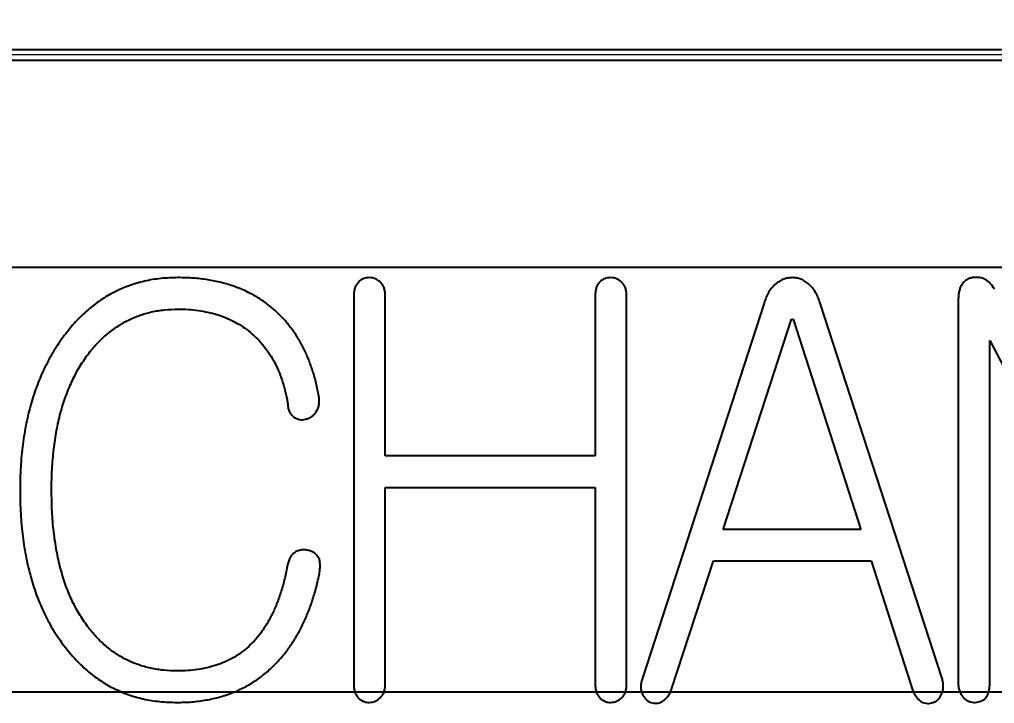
# Model space of a CAD drawing. Header units: inches. Extents: x 0 to 23821, y 0 to 11279.
# Drawn here: x 17479.52 to 17488.69, y 6149.27 to 6155.71 of the extents above; entities that cross this region are included whole.
import ezdxf

# ---------------------------------------------------------------- set-up
doc = ezdxf.new("R2010")
doc.units = ezdxf.units.IN
doc.header["$LTSCALE"] = 10
doc.header["$MEASUREMENT"] = 0
doc.layers.get('Defpoints').update_dxf_attribs({"color": 8})
doc.styles.add('SCI', font='')
doc.styles.get('SCI').set_extended_font_data('Gulim')
doc.dimstyles.new('SCH', dxfattribs={"dimtxt": 2.5, "dimasz": 2, "dimexe": 1.25, "dimexo": 0.625, "dimtad": 1, "dimdec": 8, "dimtxsty": 'SCI', "dimcen": 2.5, "dimclrd": 4, "dimclre": 4, "dimclrt": 7, "dimadec": 8, "dimazin": 2, "dimtfac": 1, "dimtdec": 8, "dimtmove": 0, "dimatfit": 3, "dimfxl": 1, "dimarcsym": 0})

# ---------------------------------------------------------------- blocks, each defined once
blk = doc.blocks.new('A$C264124D8')
at = {"ltscale": 3}
for p, q in [((-11, 4), (11, 4)), ((-11, 0), (11, 0))]:
    blk.add_line(p, q, dxfattribs=at)
blk = doc.blocks.new('*D1603')
at = {"color": 4, "lineweight": -2, "transparency": 16777216}
for p, q in [((17467.7839, 6156.6278), (17467.7839, 6184.6918)), ((17498.7839, 6156.6278), (17498.7839, 6184.6918)), ((17470.7839, 6182.1918), (17495.7839, 6182.1918))]:
    blk.add_line(p, q, dxfattribs=at)
at = {"color": 4, "transparency": 16777216}
for points in [[(17470.7839, 6182.6918), (17470.7839, 6181.6918), (17467.7839, 6182.1918)], [(17495.7839, 6182.6918), (17495.7839, 6181.6918), (17498.7839, 6182.1918)]]:
    blk.add_solid(points, dxfattribs=at)
at = {"layer": 'Defpoints', "color": 0, "transparency": 16777216}
for p in [(17498.7839, 6182.1918), (17467.7839, 6155.3778), (17498.7839, 6155.3778)]:
    blk.add_point(p, dxfattribs=at)
at = {"color": 7, "transparency": 16777216, "insert": (17483.2839, 6186.0117), "char_height": 5, "attachment_point": 5, "style": 'SCI'}
blk.add_mtext('31', dxfattribs=at)
blk = doc.blocks.new('*D1605')
at = {"color": 4, "lineweight": -2, "transparency": 16777216}
for p, q in [((17472.2839, 6154.6278), (17472.2839, 6175.1963)), ((17494.2839, 6154.6278), (17494.2839, 6175.1963)), ((17475.2839, 6172.6963), (17491.2839, 6172.6963))]:
    blk.add_line(p, q, dxfattribs=at)
at = {"color": 4, "transparency": 16777216}
for points in [[(17475.2839, 6173.1963), (17475.2839, 6172.1963), (17472.2839, 6172.6963)], [(17491.2839, 6173.1963), (17491.2839, 6172.1963), (17494.2839, 6172.6963)]]:
    blk.add_solid(points, dxfattribs=at)
at = {"layer": 'Defpoints', "color": 0, "transparency": 16777216}
for p in [(17494.2839, 6172.6963), (17472.2839, 6153.3778), (17494.2839, 6153.3778)]:
    blk.add_point(p, dxfattribs=at)
at = {"color": 7, "transparency": 16777216, "insert": (17483.2839, 6176.4529), "char_height": 5, "attachment_point": 5, "style": 'SCI'}
blk.add_mtext('22', dxfattribs=at)
blk = doc.blocks.new('*D1606')
at = {"color": 4, "lineweight": -2, "transparency": 16777216}
for p, q in [((17494.2839, 6154.6278), (17494.2839, 6175.1963)), ((17498.7839, 6156.6278), (17498.7839, 6175.1963)), ((17491.2839, 6172.6963), (17488.2839, 6172.6963)), ((17494.2839, 6172.6963), (17498.7839, 6172.6963)), ((17501.7839, 6172.6963), (17516.718, 6172.6963))]:
    blk.add_line(p, q, dxfattribs=at)
at = {"color": 4, "transparency": 16777216}
for points in [[(17491.2839, 6173.1963), (17491.2839, 6172.1963), (17494.2839, 6172.6963)], [(17501.7839, 6173.1963), (17501.7839, 6172.1963), (17498.7839, 6172.6963)]]:
    blk.add_solid(points, dxfattribs=at)
at = {"layer": 'Defpoints', "color": 0, "transparency": 16777216}
for p in [(17498.7839, 6172.6963), (17498.7839, 6155.3778), (17494.2839, 6153.3778)]:
    blk.add_point(p, dxfattribs=at)
at = {"color": 7, "transparency": 16777216, "insert": (17510.751, 6176.8224), "char_height": 5, "attachment_point": 5, "style": 'SCI'}
blk.add_mtext('4,5', dxfattribs=at)

msp = doc.modelspace()

# ---------------------------------------------------------------- linework, layer by layer
for p, q in [((17467.73390726, 6155.42782186), (17498.83390674, 6155.42782186)), ((17467.83390709, 6155.32782203), (17498.73390691, 6155.32782203)), ((17482.66089616, 6153.10775996), (17482.66089616, 6149.44495116)), ((17482.95719248, 6151.6000437), (17482.95719248, 6153.11084636)), ((17484.93250112, 6153.11084636), (17484.93250112, 6151.6000437)), ((17485.22879744, 6149.44495116), (17485.22879744, 6153.10775996)), ((17486.5223159, 6153.03985862), (17485.37879741, 6149.50822288)), ((17488.19824182, 6149.50359328), (17487.05009361, 6153.03908702)), ((17488.34978523, 6153.07149425), (17488.34978523, 6149.46578461)), ((17486.13805663, 6150.9086857), (17486.78157515, 6152.88785234)), ((17486.78157515, 6152.88785234), (17486.7954642, 6152.88785234)), ((17486.7954642, 6152.88785234), (17487.43435288, 6150.9086857)), ((17488.64608131, 6149.45112396), (17488.64608131, 6152.68569202)), ((17488.64608131, 6152.68569202), (17490.17694559, 6149.77365494)), ((17484.93250112, 6151.6000437), (17482.95719248, 6151.6000437)), ((17482.95719248, 6149.44803756), (17482.95719248, 6151.30374762)), ((17482.95719248, 6151.30374762), (17484.93250112, 6151.30374762)), ((17484.93250112, 6151.30374762), (17484.93250112, 6149.44803756)), ((17487.43435288, 6150.9086857), (17486.13805663, 6150.9086857)), ((17485.65194559, 6149.40328448), (17486.04546407, 6150.61238938)), ((17486.04546407, 6150.61238938), (17487.53157527, 6150.61238938)), ((17487.53157527, 6150.61238938), (17487.92046415, 6149.39865488))]:
    msp.add_line(p, q)
at = {"color": 30, "linetype": 'Continuous', "lineweight": 0}
msp.add_line((17498.783907, 6155.37782156), (17467.783907, 6155.37782156), dxfattribs=at)
for points, knots in [([(17481.00626655, 6153.27905613), (17480.95240197, 6153.27750413), (17480.84662151, 6153.27445627), (17480.6920531, 6153.24809455), (17480.54499679, 6153.20625108), (17480.40675221, 6153.14462598), (17480.27511086, 6153.06877253), (17480.15386786, 6152.97252942), (17480.0379417, 6152.8624657), (17479.97102841, 6152.77714677), (17479.93682211, 6152.73353144)], [0, 0, 0, 0, 0.1293578779, 0.2540358578, 0.3756990897, 0.4958170381, 0.6168758848, 0.7397685034, 0.866968764, 1, 1, 1, 1]), ([(17481.95071099, 6152.94186477), (17481.92062904, 6152.96873991), (17481.86062474, 6153.02234758), (17481.7608729, 6153.09152907), (17481.65309567, 6153.14908633), (17481.53830517, 6153.19746309), (17481.41591296, 6153.23426294), (17481.2860079, 6153.26052849), (17481.14861245, 6153.27589065), (17481.05440206, 6153.2779857), (17481.00626655, 6153.27905613)], [0, 0, 0, 0, 0.1175922638, 0.2345605643, 0.3530612398, 0.4734517118, 0.5973447804, 0.7252110684, 0.8596003464, 1, 1, 1, 1]), ([(17482.70410606, 6153.23738947), (17482.69758941, 6153.22912884), (17482.6842129, 6153.21217253), (17482.67021206, 6153.18143485), (17482.66286107, 6153.14591062), (17482.66157347, 6153.12091025), (17482.66089618, 6153.10775984)], [0, 0, 0, 0, 0.2254235194, 0.462719451, 0.7173858071, 1, 1, 1, 1]), ([(17482.80904433, 6153.27905613), (17482.79894628, 6153.27873367), (17482.779451, 6153.27811113), (17482.75149294, 6153.26969165), (17482.72558851, 6153.25693936), (17482.7113001, 6153.24393634), (17482.70410606, 6153.23738947)], [0, 0, 0, 0, 0.26028180873, 0.50249960011, 0.74951424906, 1, 1, 1, 1]), ([(17482.90935297, 6153.23816107), (17482.89462614, 6153.25018552), (17482.86535915, 6153.27408199), (17482.82773594, 6153.27740515), (17482.80904433, 6153.27905613)], [0, 0, 0, 0, 0.50318934001, 1, 1, 1, 1]), ([(17482.95719248, 6153.11084626), (17482.95659045, 6153.12375554), (17482.95544408, 6153.14833732), (17482.94699886, 6153.18341837), (17482.93173763, 6153.21399633), (17482.91669986, 6153.23022994), (17482.90935297, 6153.23816107)], [0, 0, 0, 0, 0.2768015082, 0.5270838903, 0.7689510007, 1, 1, 1, 1]), ([(17484.97571099, 6153.23816107), (17484.9691701, 6153.23017487), (17484.95560536, 6153.21361281), (17484.94199399, 6153.18317618), (17484.93442403, 6153.1482503), (17484.93316429, 6153.12374613), (17484.93250112, 6153.11084626)], [0, 0, 0, 0, 0.2244224793, 0.4654155469, 0.7185756427, 1, 1, 1, 1]), ([(17485.08064927, 6153.27905613), (17485.07055346, 6153.27873093), (17485.05106251, 6153.2781031), (17485.0230735, 6153.26972142), (17484.99743374, 6153.25689732), (17484.98294488, 6153.24440042), (17484.97571099, 6153.23816107)], [0, 0, 0, 0, 0.2613767602, 0.5046135116, 0.7526672998, 1, 1, 1, 1]), ([(17485.18095791, 6153.23738947), (17485.16626951, 6153.24973611), (17485.13719057, 6153.27417903), (17485.09936723, 6153.27744157), (17485.08064927, 6153.27905613)], [0, 0, 0, 0, 0.5051213102, 1, 1, 1, 1]), ([(17485.22879741, 6153.10775984), (17485.22818077, 6153.12091864), (17485.22700572, 6153.1459934), (17485.21879384, 6153.18168658), (17485.20312483, 6153.21253326), (17485.18827871, 6153.22918051), (17485.18095791, 6153.23738947)], [0, 0, 0, 0, 0.278102526, 0.5299385946, 0.7682071626, 1, 1, 1, 1]), ([(17486.63342704, 6153.22195737), (17486.6214427, 6153.21075376), (17486.59691448, 6153.18782347), (17486.56683235, 6153.14498719), (17486.54124791, 6153.09534743), (17486.52878808, 6153.0588282), (17486.52231593, 6153.0398586)], [0, 0, 0, 0, 0.22721086911, 0.46502973608, 0.72211428255, 1, 1, 1, 1]), ([(17486.79083445, 6153.27905613), (17486.77665064, 6153.27816032), (17486.74845142, 6153.27637933), (17486.70690879, 6153.26678715), (17486.66857072, 6153.24724903), (17486.64530154, 6153.23050302), (17486.63342704, 6153.22195737)], [0, 0, 0, 0, 0.24964740101, 0.49633054571, 0.74297226936, 1, 1, 1, 1]), ([(17486.9389826, 6153.22195737), (17486.92735396, 6153.23047824), (17486.90477373, 6153.24702386), (17486.86831316, 6153.26646267), (17486.82966401, 6153.276352), (17486.80373948, 6153.27815741), (17486.79083445, 6153.27905613)], [0, 0, 0, 0, 0.2671504581, 0.5187464388, 0.7604358707, 1, 1, 1, 1]), ([(17487.05009371, 6153.039087), (17487.04363603, 6153.05806691), (17487.03120406, 6153.09460598), (17487.00533062, 6153.14429479), (17486.97575524, 6153.18775567), (17486.9510019, 6153.21077839), (17486.9389826, 6153.22195737)], [0, 0, 0, 0, 0.2770812333, 0.5334215154, 0.7734469104, 1, 1, 1, 1]), ([(17488.48481593, 6153.27905613), (17488.47414022, 6153.27635563), (17488.45340625, 6153.27111082), (17488.42523107, 6153.25704818), (17488.40144384, 6153.23820664), (17488.38237968, 6153.21411074), (17488.36795691, 6153.18513243), (17488.35703725, 6153.15163755), (17488.3511294, 6153.11310751), (17488.35025099, 6153.08591678), (17488.34978507, 6153.0714944)], [0, 0, 0, 0, 0.1212428793, 0.2354734416, 0.3445089582, 0.4535444749, 0.5715895462, 0.6999323324, 0.8408395597, 1, 1, 1, 1]), ([(17488.69083445, 6153.16948823), (17488.67849106, 6153.18884016), (17488.65535995, 6153.22510504), (17488.60592811, 6153.26507152), (17488.54670792, 6153.28401487), (17488.50599954, 6153.28075335), (17488.48481593, 6153.27905613)], [0, 0, 0, 0, 0.2740967552, 0.5136482962, 0.7469148941, 1, 1, 1, 1]), ([(17480.15672951, 6152.55297589), (17480.18427309, 6152.58733168), (17480.23812386, 6152.6545011), (17480.33001844, 6152.7421838), (17480.42817007, 6152.81603272), (17480.53183419, 6152.87773371), (17480.64214284, 6152.92500875), (17480.75855414, 6152.95825553), (17480.88105471, 6152.97879604), (17480.96503326, 6152.98142216), (17481.00780976, 6152.98275984)], [0, 0, 0, 0, 0.133244915, 0.2605086765, 0.3834263853, 0.5045940741, 0.6249780507, 0.7457771239, 0.8705054439, 1, 1, 1, 1]), ([(17481.00780976, 6152.98275984), (17481.04050451, 6152.98227171), (17481.10451311, 6152.98131606), (17481.1983442, 6152.97074437), (17481.28790351, 6152.95488637), (17481.37325931, 6152.93227728), (17481.4546216, 6152.90411086), (17481.53109045, 6152.86820694), (17481.60381575, 6152.82667429), (17481.64830371, 6152.79342088), (17481.6706184, 6152.77674132)], [0, 0, 0, 0, 0.1386145543, 0.271374583, 0.3999773572, 0.5240779131, 0.6455273636, 0.7646168104, 0.8819342637, 1, 1, 1, 1]), ([(17482.33497025, 6152.14788329), (17482.3276258, 6152.18840278), (17482.31314473, 6152.26829505), (17482.28101019, 6152.38359746), (17482.24341435, 6152.49273673), (17482.19925452, 6152.59562898), (17482.14778113, 6152.69204148), (17482.08858167, 6152.78168568), (17482.02403124, 6152.86598521), (17481.97513559, 6152.91658761), (17481.95071099, 6152.94186477)], [0, 0, 0, 0, 0.1376646011, 0.271433336, 0.3998420736, 0.5235277031, 0.6455296369, 0.7648266902, 0.8825250508, 1, 1, 1, 1]), ([(17481.6706184, 6152.77674132), (17481.69423521, 6152.75718844), (17481.74142384, 6152.71811994), (17481.80396455, 6152.65018232), (17481.85981541, 6152.57557457), (17481.90918869, 6152.49408164), (17481.95283697, 6152.40607013), (17481.98778679, 6152.31034106), (17482.01750733, 6152.20828439), (17482.03150578, 6152.13721026), (17482.03867396, 6152.10081539)], [0, 0, 0, 0, 0.1166718338, 0.2331213648, 0.3506782062, 0.4711421062, 0.5955680001, 0.724214585, 0.8587788044, 1, 1, 1, 1]), ([(17479.93682211, 6152.73353144), (17479.90309686, 6152.68636629), (17479.83526425, 6152.59150159), (17479.75199424, 6152.43537296), (17479.67969895, 6152.26990951), (17479.62112349, 6152.09294344), (17479.57572783, 6151.90502681), (17479.54401823, 6151.70609087), (17479.52301788, 6151.49632746), (17479.52112526, 6151.35266922), (17479.52015544, 6151.27905613)], [0, 0, 0, 0, 0.112865609, 0.2270100514, 0.3439410349, 0.4643792177, 0.5896918393, 0.7201908083, 0.8566206947, 1, 1, 1, 1]), ([(17479.81645174, 6151.27905613), (17479.81741047, 6151.34493758), (17479.81927856, 6151.47330828), (17479.8360252, 6151.66035137), (17479.86163846, 6151.83678528), (17479.898451, 6152.00222397), (17479.94622208, 6152.15667542), (17480.00504134, 6152.29998223), (17480.07377719, 6152.43285112), (17480.12938603, 6152.51337929), (17480.15672951, 6152.55297589)], [0, 0, 0, 0, 0.147397055, 0.2872047104, 0.4198822227, 0.5461112057, 0.6660767271, 0.7811890902, 0.8924082262, 1, 1, 1, 1]), ([(17482.30564927, 6152.01285243), (17482.31138144, 6152.02323859), (17482.32274084, 6152.04382073), (17482.33390158, 6152.07741551), (17482.33755804, 6152.11260817), (17482.33583766, 6152.1360593), (17482.33497025, 6152.14788329)], [0, 0, 0, 0, 0.2522636755, 0.4999081746, 0.7478552327, 1, 1, 1, 1]), ([(17482.03867396, 6152.10081539), (17482.03939414, 6152.08633724), (17482.04075479, 6152.05898338), (17482.05137339, 6152.02098445), (17482.07033743, 6151.98899192), (17482.08882288, 6151.97404655), (17482.09808754, 6151.96655613)], [0, 0, 0, 0, 0.2839151731, 0.5364064387, 0.7676531527, 1, 1, 1, 1]), ([(17482.09808754, 6151.96655613), (17482.10637999, 6151.96127264), (17482.1224545, 6151.95103084), (17482.14967331, 6151.94243656), (17482.17828196, 6151.93965368), (17482.19715206, 6151.94365778), (17482.20688383, 6151.9457228)], [0, 0, 0, 0, 0.25657961, 0.4973669163, 0.7407797069, 1, 1, 1, 1]), ([(17482.20688383, 6151.9457228), (17482.21705769, 6151.94870261), (17482.23708738, 6151.95456909), (17482.26399706, 6151.96936199), (17482.28769593, 6151.98846333), (17482.29955351, 6152.00457152), (17482.30564927, 6152.01285243)], [0, 0, 0, 0, 0.2595272488, 0.5109422586, 0.7485849902, 1, 1, 1, 1]), ([(17479.52015544, 6151.27905613), (17479.52109134, 6151.2038955), (17479.52291544, 6151.05740486), (17479.54430141, 6150.84389825), (17479.57446557, 6150.64190342), (17479.62059063, 6150.45248281), (17479.67773323, 6150.27433726), (17479.75053201, 6150.10927953), (17479.83249022, 6149.95372132), (17479.90020029, 6149.86013147), (17479.93373569, 6149.81377835)], [0, 0, 0, 0, 0.1454410474, 0.2834695565, 0.4150147983, 0.5404873094, 0.6604654605, 0.7766424749, 0.8893756375, 1, 1, 1, 1]), ([(17480.1551863, 6149.99510551), (17480.12777577, 6150.03414675), (17480.07210657, 6150.11343721), (17480.00436803, 6150.24542237), (17479.94474485, 6150.38799508), (17479.89885234, 6150.54351282), (17479.86158376, 6150.7105327), (17479.83474315, 6150.88943344), (17479.81960609, 6151.08048927), (17479.81752264, 6151.21164241), (17479.81645174, 6151.27905613)], [0, 0, 0, 0, 0.1058551214, 0.2149855651, 0.3287298529, 0.4487444846, 0.574610149, 0.7086646247, 0.8502513751, 1, 1, 1, 1]), ([(17482.11274803, 6150.6957228), (17482.10331911, 6150.68896756), (17482.08459123, 6150.6755502), (17482.0635642, 6150.64679736), (17482.04667943, 6150.61332061), (17482.0414257, 6150.58789695), (17482.03867396, 6150.57458082)], [0, 0, 0, 0, 0.2365136923, 0.46976742338, 0.72228060901, 1, 1, 1, 1]), ([(17482.23157519, 6150.7111549), (17482.22106914, 6150.71307223), (17482.2006716, 6150.71679474), (17482.16971409, 6150.71603987), (17482.14002491, 6150.70910953), (17482.12186688, 6150.70019808), (17482.11274803, 6150.6957228)], [0, 0, 0, 0, 0.2607784174, 0.5063023457, 0.7520681299, 1, 1, 1, 1]), ([(17482.33497025, 6150.63708082), (17482.3289929, 6150.64647567), (17482.31730253, 6150.66484992), (17482.29205181, 6150.68558707), (17482.26409242, 6150.70292271), (17482.24260566, 6150.70836238), (17482.23157519, 6150.7111549)], [0, 0, 0, 0, 0.2533605996, 0.4955173424, 0.741018262, 1, 1, 1, 1]), ([(17482.03867396, 6150.57458082), (17482.03001853, 6150.53122835), (17482.01319771, 6150.44697786), (17481.97864262, 6150.32630293), (17481.93994584, 6150.21441042), (17481.89467984, 6150.11153647), (17481.8445143, 6150.01721802), (17481.78658905, 6149.9327902), (17481.72466621, 6149.8562061), (17481.67757482, 6149.8122489), (17481.6544147, 6149.79063021)], [0, 0, 0, 0, 0.1490884674, 0.2897361048, 0.4231131136, 0.5482231723, 0.6685848984, 0.7829051589, 0.8932301061, 1, 1, 1, 1]), ([(17482.33497025, 6150.47967342), (17482.33759837, 6150.49481123), (17482.34260804, 6150.52366669), (17482.3448766, 6150.56529562), (17482.34319325, 6150.60301994), (17482.33762735, 6150.62607475), (17482.33497025, 6150.63708082)], [0, 0, 0, 0, 0.2900148171, 0.5528213547, 0.7865226103, 1, 1, 1, 1]), ([(17481.92987766, 6149.64788329), (17481.95408319, 6149.67392115), (17482.0029668, 6149.72650521), (17482.06692812, 6149.81453939), (17482.12699998, 6149.90790921), (17482.18000467, 6150.0088602), (17482.22808442, 6150.11653982), (17482.27016896, 6150.2312912), (17482.30688189, 6150.35284001), (17482.32548442, 6150.43684), (17482.33497025, 6150.47967342)], [0, 0, 0, 0, 0.1136725966, 0.229564441, 0.3476137426, 0.4687531731, 0.5940276012, 0.7247561596, 0.8596472021, 1, 1, 1, 1]), ([(17481.00086532, 6149.57535243), (17480.95758564, 6149.57674837), (17480.87315509, 6149.57947158), (17480.74951384, 6149.59900679), (17480.63307275, 6149.63224376), (17480.52265967, 6149.67801877), (17480.4198953, 6149.73774973), (17480.32383176, 6149.81082654), (17480.233931, 6149.89608156), (17480.18169475, 6149.9617703), (17480.1551863, 6149.99510551)], [0, 0, 0, 0, 0.1322737423, 0.2580413264, 0.3814797944, 0.5016500739, 0.6224769704, 0.7437124466, 0.8699411865, 1, 1, 1, 1]), ([(17479.93373569, 6149.81377835), (17479.96753205, 6149.7712944), (17480.03385767, 6149.68791932), (17480.14739793, 6149.57893607), (17480.26864138, 6149.48598254), (17480.39814393, 6149.40988247), (17480.53601083, 6149.3506011), (17480.68225492, 6149.30901017), (17480.83667549, 6149.28390263), (17480.94238574, 6149.28069178), (17480.99623569, 6149.27905613)], [0, 0, 0, 0, 0.1315711072, 0.2582092824, 0.3806272856, 0.5014384148, 0.6216228055, 0.7436634045, 0.8694193523, 1, 1, 1, 1]), ([(17481.6544147, 6149.79063021), (17481.6328415, 6149.77351909), (17481.58979045, 6149.73937249), (17481.51971836, 6149.6949944), (17481.44463829, 6149.65796922), (17481.3646409, 6149.62802644), (17481.28033291, 6149.60387546), (17481.19122627, 6149.5871343), (17481.09756031, 6149.57685243), (17481.03355724, 6149.57585957), (17481.00086532, 6149.57535243)], [0, 0, 0, 0, 0.1174498962, 0.2343806346, 0.3531717515, 0.4740589448, 0.598443434, 0.7269581267, 0.8605338158, 1, 1, 1, 1]), ([(17480.99623569, 6149.27905613), (17481.04388506, 6149.27988375), (17481.13696327, 6149.28150043), (17481.27243711, 6149.30021583), (17481.40092994, 6149.32799171), (17481.52164079, 6149.36956295), (17481.63582411, 6149.42095443), (17481.74208254, 6149.48480364), (17481.84123973, 6149.55987938), (17481.90015607, 6149.6183743), (17481.92987766, 6149.64788329)], [0, 0, 0, 0, 0.138240781, 0.2700393486, 0.3963067489, 0.5193332592, 0.6399638336, 0.7591879893, 0.8785173252, 1, 1, 1, 1]), ([(17485.37879741, 6149.5082228), (17485.3741429, 6149.49497528), (17485.36526505, 6149.46970744), (17485.3609439, 6149.43121372), (17485.36223504, 6149.39494503), (17485.37025347, 6149.37306871), (17485.37416778, 6149.36238947)], [0, 0, 0, 0, 0.2806807192, 0.535360513, 0.7731793179, 1, 1, 1, 1]), ([(17488.19361223, 6149.35698823), (17488.19763461, 6149.3684519), (17488.20570103, 6149.39144102), (17488.21019825, 6149.42813859), (17488.20776619, 6149.46601146), (17488.20148208, 6149.4908077), (17488.19824186, 6149.50359317)], [0, 0, 0, 0, 0.2431780451, 0.4876664438, 0.7358299405, 1, 1, 1, 1]), ([(17488.34978507, 6149.46578453), (17488.3500561, 6149.45260504), (17488.35058321, 6149.42697305), (17488.3595633, 6149.39091209), (17488.37227883, 6149.35805585), (17488.38563195, 6149.33977667), (17488.39222334, 6149.33075366)], [0, 0, 0, 0, 0.2731847896, 0.5313003709, 0.7686395164, 1, 1, 1, 1]), ([(17488.59901346, 6149.31069193), (17488.60638734, 6149.31993191), (17488.6211824, 6149.33847114), (17488.63604179, 6149.37230482), (17488.64424743, 6149.4103424), (17488.6454549, 6149.43719326), (17488.64608137, 6149.45112403)], [0, 0, 0, 0, 0.2333730896, 0.4682430644, 0.7241137749, 1, 1, 1, 1]), ([(17482.66089618, 6149.44495119), (17482.66159361, 6149.43257715), (17482.66293028, 6149.40886153), (17482.67014199, 6149.37502727), (17482.68465116, 6149.3456463), (17482.69763914, 6149.32900751), (17482.70410606, 6149.3207228)], [0, 0, 0, 0, 0.2763983453, 0.5297346118, 0.765847626, 1, 1, 1, 1]), ([(17482.90935297, 6149.3214944), (17482.91668074, 6149.32970171), (17482.93154098, 6149.34634562), (17482.94687235, 6149.37676727), (17482.95546832, 6149.4113039), (17482.95659851, 6149.43538306), (17482.95719248, 6149.44803761)], [0, 0, 0, 0, 0.2368582315, 0.4803337085, 0.7268948636, 1, 1, 1, 1]), ([(17484.93250112, 6149.44803761), (17484.93315698, 6149.43539312), (17484.93440179, 6149.41139411), (17484.94210538, 6149.37700432), (17484.95579966, 6149.3467074), (17484.96918839, 6149.32975374), (17484.97571099, 6149.3214944)], [0, 0, 0, 0, 0.2776498142, 0.5269743284, 0.7695555883, 1, 1, 1, 1]), ([(17485.18095791, 6149.3207228), (17485.18822376, 6149.32896152), (17485.20265687, 6149.34532717), (17485.21885498, 6149.37476011), (17485.22693341, 6149.40877689), (17485.22815938, 6149.43256904), (17485.22879741, 6149.44495119)], [0, 0, 0, 0, 0.2405549181, 0.4778458912, 0.7282551681, 1, 1, 1, 1]), ([(17485.37416778, 6149.36238947), (17485.37889855, 6149.35260625), (17485.38802172, 6149.33373955), (17485.40812963, 6149.31047431), (17485.43056334, 6149.2908487), (17485.44849262, 6149.28299979), (17485.45750112, 6149.27905613)], [0, 0, 0, 0, 0.26829304727, 0.51739688798, 0.75751804475, 1, 1, 1, 1]), ([(17485.5639826, 6149.289087), (17485.57348928, 6149.29572504), (17485.59285976, 6149.3092505), (17485.61752841, 6149.33551352), (17485.63714349, 6149.36758264), (17485.64686994, 6149.39104238), (17485.65194556, 6149.40328453)], [0, 0, 0, 0, 0.2364208699, 0.4817231268, 0.7295442407, 1, 1, 1, 1]), ([(17487.92046408, 6149.3986549), (17487.92518702, 6149.38635461), (17487.93427151, 6149.36269525), (17487.95428774, 6149.33169473), (17487.9763081, 6149.30441591), (17487.99472288, 6149.29104591), (17488.00379741, 6149.28445737)], [0, 0, 0, 0, 0.2740951944, 0.5272169007, 0.7670192393, 1, 1, 1, 1]), ([(17482.70410606, 6149.3207228), (17482.71125582, 6149.31407927), (17482.72537134, 6149.3009632), (17482.75185352, 6149.28959305), (17482.77927152, 6149.27969271), (17482.79891044, 6149.27927281), (17482.80904433, 6149.27905613)], [0, 0, 0, 0, 0.2507524838, 0.4950513551, 0.739441027, 1, 1, 1, 1]), ([(17482.80904433, 6149.27905613), (17482.82775329, 6149.28098249), (17482.86550777, 6149.28486987), (17482.8946513, 6149.30921389), (17482.90935297, 6149.3214944)], [0, 0, 0, 0, 0.4955426736, 1, 1, 1, 1]), ([(17484.97571099, 6149.3214944), (17484.9828984, 6149.31492538), (17484.9971736, 6149.30187837), (17485.02324255, 6149.28941827), (17485.05090512, 6149.27975011), (17485.07052513, 6149.27929234), (17485.08064927, 6149.27905613)], [0, 0, 0, 0, 0.2500077571, 0.496551036, 0.7402148786, 1, 1, 1, 1]), ([(17485.08064927, 6149.27905613), (17485.09933172, 6149.28101931), (17485.13688629, 6149.28496559), (17485.16621799, 6149.30876366), (17485.18095791, 6149.3207228)], [0, 0, 0, 0, 0.4974746831, 1, 1, 1, 1]), ([(17485.45750112, 6149.27905613), (17485.46668251, 6149.27630101), (17485.48452728, 6149.2709462), (17485.51226802, 6149.27040556), (17485.53952608, 6149.27553157), (17485.55568248, 6149.28448652), (17485.5639826, 6149.289087)], [0, 0, 0, 0, 0.25857471913, 0.502560393, 0.7444474413, 1, 1, 1, 1]), ([(17488.00379741, 6149.28445737), (17488.02222166, 6149.27754162), (17488.05870605, 6149.26384679), (17488.09629943, 6149.2740202), (17488.11490853, 6149.27905613)], [0, 0, 0, 0, 0.5049899203, 1, 1, 1, 1]), ([(17488.11490853, 6149.27905613), (17488.12360072, 6149.28280162), (17488.14106551, 6149.29032723), (17488.16329572, 6149.30813158), (17488.18098372, 6149.33087115), (17488.18929569, 6149.34806118), (17488.19361223, 6149.35698823)], [0, 0, 0, 0, 0.2481888071, 0.4986735817, 0.739653402, 1, 1, 1, 1]), ([(17488.39222334, 6149.33075366), (17488.39941638, 6149.32349164), (17488.41345986, 6149.30931348), (17488.43878773, 6149.29367681), (17488.46638776, 6149.28336517), (17488.48576408, 6149.28050881), (17488.4956184, 6149.27905613)], [0, 0, 0, 0, 0.2584098389, 0.5045113122, 0.7480066252, 1, 1, 1, 1]), ([(17488.4956184, 6149.27905613), (17488.5148818, 6149.2800691), (17488.5520343, 6149.28202275), (17488.58374474, 6149.30137415), (17488.59901346, 6149.31069193)], [0, 0, 0, 0, 0.5184952556, 1, 1, 1, 1])]:
    msp.add_open_spline(points, degree=3, knots=knots)

# ---------------------------------------------------------------- block references
msp.add_blockref('A$C264124D8', (17483.283907, 6149.37782156))

# ---------------------------------------------------------------- dimensions: what is measured, and where the dimension line sits
for base, p1, p2, picture, middle in [((17498.7839069987, 6182.1917967538), (17467.7839069987, 6155.3778215641), (17498.7839069987, 6155.3778215641), '*D1603', (17483.2839069987, 6186.0117035448)), ((17498.783907, 6172.69626075), (17494.283907, 6153.37782156), (17498.783907, 6155.37782156), '*D1606', (17510.75095094, 6176.82242586)), ((17494.2839069987, 6172.6962607451), (17472.2839069987, 6153.3778215641), (17494.2839069987, 6153.3778215641), '*D1605', (17483.2839069987, 6176.4529185347))]:
    dim = msp.add_linear_dim(base=base, p1=p1, p2=p2, dimstyle='SCH', override={"dimscale": 2, "dimasz": 1.5})
    dim.commit()
    dim.dimension.update_dxf_attribs({"geometry": picture, "text_midpoint": middle})

doc.saveas('drawing.dxf')
